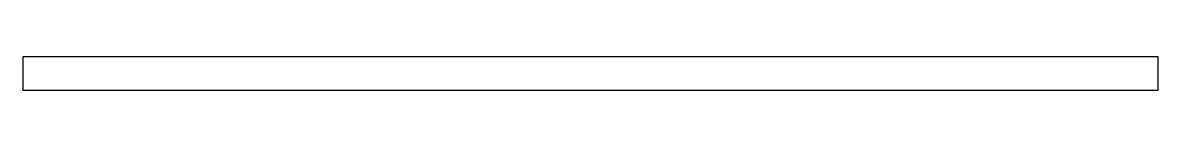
# Model space of a CAD drawing. Header units: millimetres. Extents: x 0 to 34, y -0.5 to 0.5.
import ezdxf

# ---------------------------------------------------------------- set-up
doc = ezdxf.new("R2010")
doc.units = ezdxf.units.MM

msp = doc.modelspace()

# ---------------------------------------------------------------- linework, layer by layer
at = {"layer": 'FLUID_OUTER'}
msp.add_lwpolyline([(34, -0.5), (34, 0.5), (0, 0.5), (0, -0.5), (34, -0.5)], close=True, dxfattribs=at)

doc.saveas('drawing.dxf')
